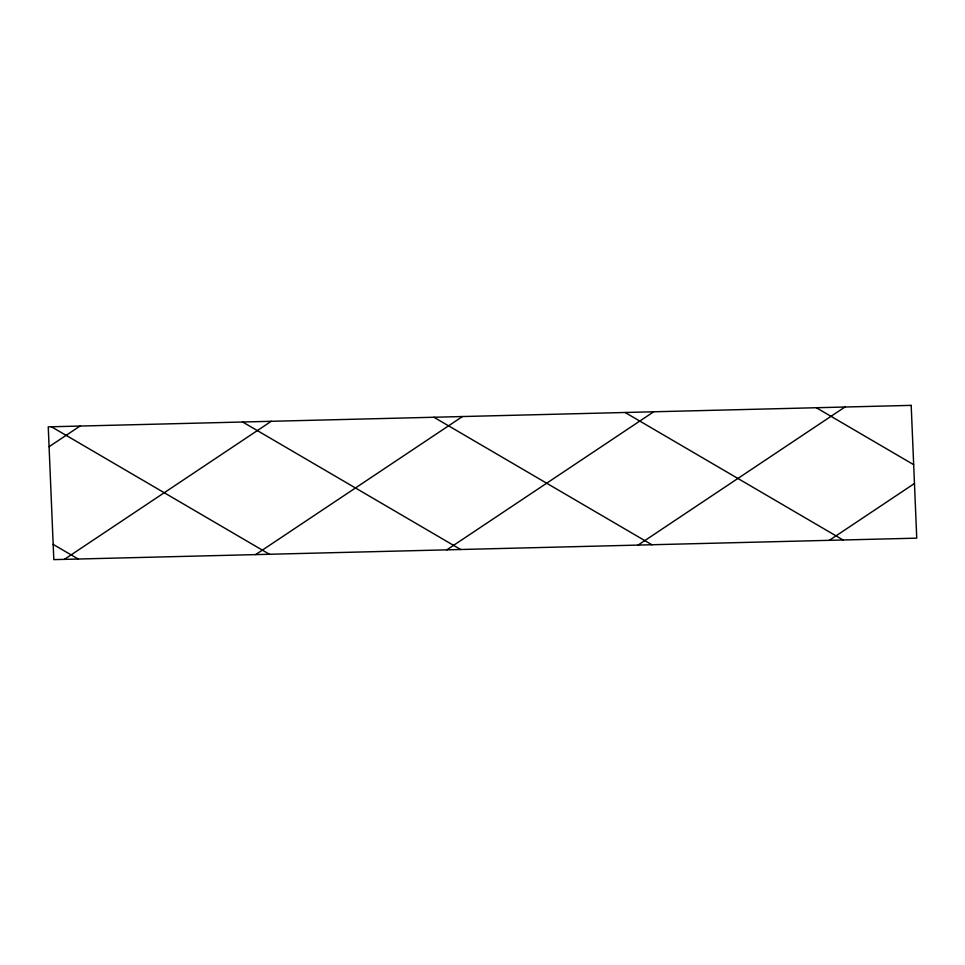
<?xml version="1.0" encoding="UTF-8"?>
<svg xmlns="http://www.w3.org/2000/svg" width="965" height="965" viewBox="0 0 965 965"><rect width="100%" height="100%" fill="white"/><g stroke="black" fill="none" stroke-linecap="round" stroke-linejoin="round"><path stroke-width="1.45" d="M49.082 446.711L80.047 426.048M64.402 559.362L271.262 421.295M255.629 554.61L462.488 416.53M446.843 549.845L653.715 411.778M638.07 545.092L844.93 407.025M829.285 540.34L914.458 483.489M816.33 407.737L913.674 464.672M625.103 412.489L843.096 539.99M433.888 417.242L651.882 544.755M242.661 422.007L460.655 549.507M51.434 426.759L269.428 554.26M53.172 544.381L78.213 559.024M911.189 405.372L48.25 426.844L53.811 559.628L916.75 538.156L911.189 405.372"/></g></svg>
